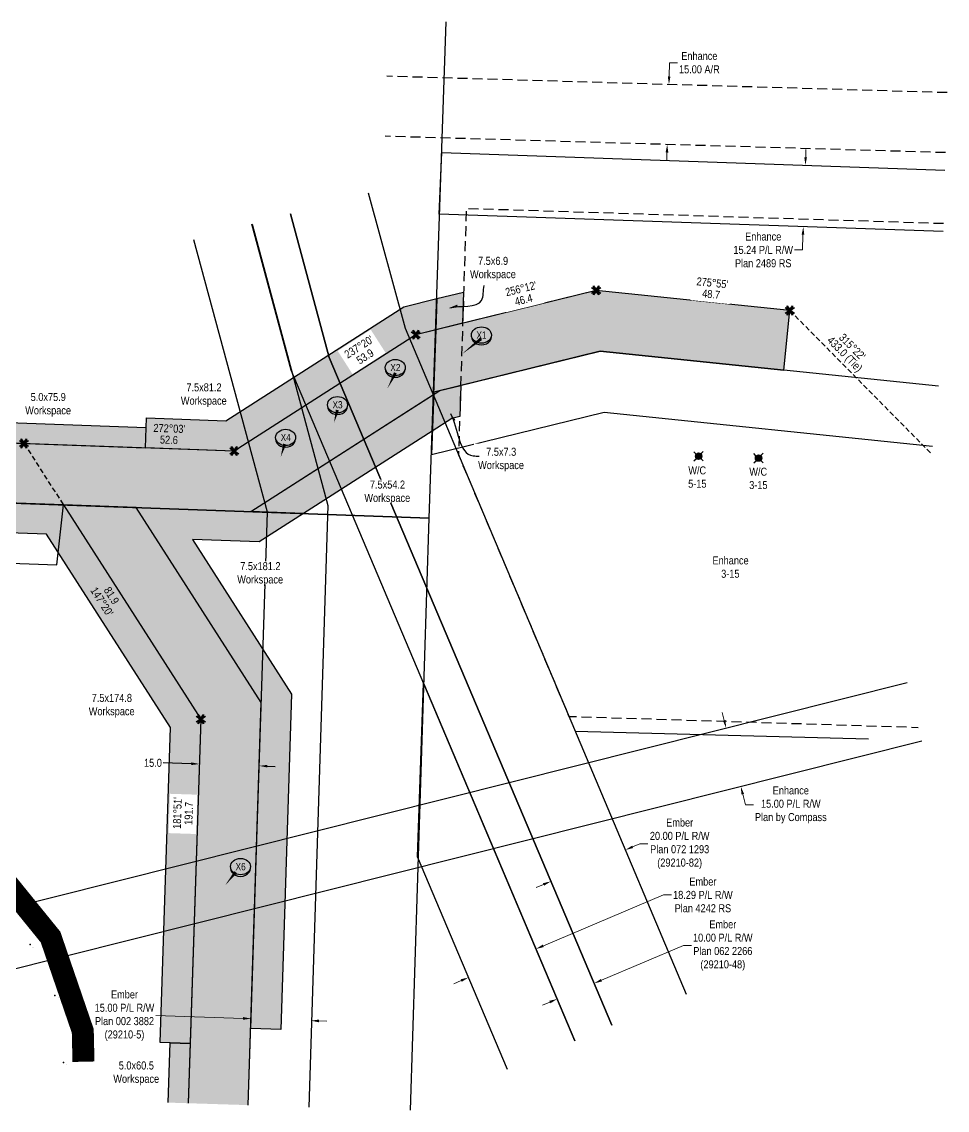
# Model space of a CAD drawing. Extents: x 337432 to 345408, y 5808486 to 5816348.
# Drawn here: x 341491 to 342647, y 5810648 to 5812008 of the extents above; entities that cross this region are included whole.
import ezdxf
from ezdxf.enums import TextEntityAlignment as Align

# ---------------------------------------------------------------- set-up
doc = ezdxf.new("R2010")
doc.units = 0
doc.header["$LTSCALE"] = 5
doc.header["$PDSIZE"] = 0.5
for name, pattern in [('foc-ACCESSROAD', [3.75, 2.5, -1.25]), ('foc-TIELINE', [1.875, 1.25, -0.625]), ('foc-TRAV', [1.875, 1.25, -0.625])]:
    doc.linetypes.add(name, pattern=pattern)
doc.layers.get('Defpoints').update_dxf_attribs({"color": 9})
for name, color, linetype in [('AS-ROADS', 254, 'Continuous'), ('C-AR', 13, 'foc-ACCESSROAD'), ('C-RW', 13, 'Continuous'), ('C-WS', 13, 'foc-ACCESSROAD'), ('F-RW', 190, 'Continuous'), ('L-BD', 7, 'Continuous'), ('L-BD1', 253, 'Continuous'), ('L-MON', 1, 'Continuous'), ('L-TIE', 7, 'foc-TIELINE'), ('L-TITLEDB', 4, 'Continuous'), ('P-CROSSINGS', 250, 'Continuous'), ('P-IOP1', 10, 'Continuous'), ('P-IOP1-H', 21, 'Continuous'), ('P-IOP2', 10, 'Continuous'), ('P-IOP2-H', 21, 'Continuous'), ('P-IOP3', 10, 'Continuous'), ('P-IOP3-H', 21, 'Continuous'), ('P-LTO1', 14, 'Continuous'), ('P-LTO2', 14, 'Continuous'), ('P-LTO3', 14, 'Continuous'), ('P-PROPOSED', 10, 'Continuous'), ('P-PROPOSED-H', 21, 'Continuous'), ('P-TEMP-H1', 41, 'Continuous'), ('P-TEMP-H2', 41, 'Continuous'), ('P-TEMP-H3', 41, 'Continuous'), ('P-TEMP_WORKSPACE1', 46, 'Continuous'), ('P-TEMP_WORKSPACE2', 46, 'Continuous'), ('P-TEMP_WORKSPACE3', 46, 'Continuous'), ('P-TRAV', 4, 'foc-TRAV'), ('P-TXT', 4, 'Continuous')]:
    doc.layers.add(name, color=color, linetype=linetype)
for name, color, linetype, lineweight in [('C-AR-T', 13, 'Continuous', 9), ('C-RW-T', 13, 'Continuous', 9), ('F-RW-T', 190, 'Continuous', 9), ('P-TEMP-T1', 46, 'Continuous', 18), ('P-TEMP-T2', 46, 'Continuous', 18), ('P-TEMP-T3', 46, 'Continuous', 18)]:
    doc.layers.add(name, color=color, linetype=linetype, lineweight=lineweight)
for name, color, linetype, plot in [('Z-DESCRIPTION-1409-18', 21, 'Continuous', False), ('Z-ELEVATION-1409-18', 21, 'Continuous', False), ('Z-MSPOINT-1409-18', 21, 'Continuous', False), ('Z-POINTNUMBER-1409-18', 21, 'Continuous', False)]:
    doc.layers.add(name, color=color, linetype=linetype, plot=plot)
doc.styles.add('100L', font='', dxfattribs={"height": 11})
doc.styles.add('80CG', font='', dxfattribs={"height": 10})
doc.styles.add('80L', font='', dxfattribs={"height": 10})
doc.styles.add('Crossing', font='', dxfattribs={"height": 10})
doc.styles.add('DESCRIPTION', font='', dxfattribs={"height": 2.5})
doc.styles.add('ELEVATION', font='', dxfattribs={"height": 2.5})
doc.styles.add('POINTNUMBER', font='', dxfattribs={"height": 2.5})
doc.styles.get('100L').set_extended_font_data('Arial Narrow')
doc.styles.get('80CG').set_extended_font_data('Arial Narrow')
doc.styles.get('80L').set_extended_font_data('Arial Narrow')
doc.styles.get('Crossing').set_extended_font_data('Arial Narrow')
doc.styles.get('DESCRIPTION').set_extended_font_data('Arial Narrow')
doc.styles.get('ELEVATION').set_extended_font_data('Arial Narrow')
doc.styles.get('POINTNUMBER').set_extended_font_data('Arial Narrow')
doc.dimstyles.new('Compass 5 000', dxfattribs={"dimscale": 5, "dimtxt": 9, "dimasz": 2, "dimexe": 0.2, "dimexo": 0.0625, "dimgap": 0.5, "dimtad": 0, "dimtih": 1, "dimtoh": 1, "dimzin": 0, "dimdsep": 46, "dimtxsty": '80CG', "dimcen": 0.1, "dimse1": 1, "dimse2": 1, "dimclrd": 256, "dimclrt": 256, "dimaunit": 1, "dimadec": 4, "dimazin": 0, "dimtfac": 0.06, "dimtofl": 0, "dimtmove": 0, "dimatfit": 1, "dimfxl": 0.2, "dimtolj": 1, "dimtzin": 0, "dimlwd": -1, "dimarcsym": 0})

# ---------------------------------------------------------------- blocks, each defined once
blk = doc.blocks.new('*D261')
at = {"layer": 'Defpoints', "color": 0, "transparency": 16777216}
for p in [(341778, 5810783.1), (341852.9, 5810780.6), (341777.3, 5810762.2)]:
    blk.add_point(p, dxfattribs=at)
at = {"layer": 'F-RW-T', "transparency": 16777216}
for p, q in [((341767.3, 5810762.5), (341658.2, 5810766)), ((341862.2, 5810759.4), (341872.2, 5810759.1))]:
    blk.add_line(p, q, dxfattribs=at)
for points in [[(341767.3, 5810764.2), (341767.2, 5810760.8), (341777.3, 5810762.2)], [(341862.3, 5810761.1), (341862.2, 5810757.7), (341852.2, 5810759.7)]]:
    blk.add_solid(points, dxfattribs=at)
at = {"layer": 'F-RW-T', "transparency": 16777216, "insert": (341619.1, 5810766), "char_height": 10, "attachment_point": 5, "style": '80CG'}
blk.add_mtext('\\A1;Ember\\P15.00 P/L R/W\\PPlan 002 3882\\P(29210-5)', dxfattribs=at)
blk = doc.blocks.new('*D262')
at = {"layer": 'Defpoints', "color": 0, "transparency": 16777216}
for p in [(342133.4, 5810849.3), (342154.8, 5810798.6), (342070.6, 5810763)]:
    blk.add_point(p, dxfattribs=at)
at = {"layer": 'F-RW-T', "transparency": 16777216}
for p, q in [((342142.6, 5810853.2), (342292.9, 5810916.8)), ((342292.9, 5810916.8), (342302.9, 5810916.8)), ((342040, 5810809.8), (342030.8, 5810805.9))]:
    blk.add_line(p, q, dxfattribs=at)
for points in [[(342141.9, 5810854.8), (342143.2, 5810851.7), (342133.4, 5810849.3)], [(342039.3, 5810811.4), (342040.6, 5810808.3), (342049.2, 5810813.7)]]:
    blk.add_solid(points, dxfattribs=at)
at = {"layer": 'F-RW-T', "transparency": 16777216, "insert": (342342, 5810916.8), "char_height": 10, "attachment_point": 5, "style": '80CG', "bg_fill": 3, "box_fill_scale": 1.1, "bg_fill_color": 256, "bg_fill_true_color": 13158600, "bg_fill_transparency": 0}
blk.add_mtext('\\A1;Ember\\P18.29 P/L R/W\\PPlan 4242 RS', dxfattribs=at)
blk = doc.blocks.new('WC')
at = {"layer": 'L-MON'}
h = blk.add_hatch(color=255, dxfattribs=at)
h.dxf.hatch_style = 1
edge = h.paths.add_edge_path()
edge.add_arc((0, 0), 0.9, 0, 360)
at = {"layer": 'L-MON', "color": 240, "flags": 128}
for points in [[(-0.62, 0.5), (-1.23, 1.12)], [(0.52, 0.61), (1.13, 1.21)], [(-1.18, -1.18), (-0.56, -0.57)], [(1.16, -1.18), (0.56, -0.57)]]:
    blk.add_lwpolyline(points, dxfattribs=at)
at = {"layer": 'L-MON', "color": 240}
for radius in [0.8, 0.373]:
    blk.add_circle((0, 0), radius, dxfattribs=at)
blk = doc.blocks.new('TEMP')
h = blk.add_hatch(color=255)
h.dxf.hatch_style = 1
h.paths.add_polyline_path([(0, 0.25), (-0.67, 1.15), (-0.67, 0.67), (-1.15, 0.67), (-0.25, 0), (-1.15, -0.67), (-0.67, -0.67), (-0.67, -1.15), (0, -0.25), (0.67, -1.15), (0.67, -0.67), (1.15, -0.67), (0.25, 0), (1.15, 0.67), (0.67, 0.67), (0.67, 1.15)])
h.paths.add_polyline_path([(0.57, 0.85), (0.57, 0.57), (0.85, 0.57), (0.08, 0), (0.85, -0.57), (0.57, -0.57), (0.57, -0.85), (0, -0.08), (-0.57, -0.85), (-0.57, -0.57), (-0.85, -0.57), (-0.08, 0), (-0.85, 0.57), (-0.57, 0.57), (-0.57, 0.85), (0, 0.08)], flags=16)
h = blk.add_hatch(color=1)
h.dxf.hatch_style = 1
h.paths.add_polyline_path([(0, 0.08), (-0.57, 0.85), (-0.57, 0.57), (-0.85, 0.57), (-0.08, 0), (-0.85, -0.57), (-0.57, -0.57), (-0.57, -0.85), (0, -0.08), (0.57, -0.85), (0.57, -0.57), (0.85, -0.57), (0.08, 0), (0.85, 0.57), (0.57, 0.57), (0.57, 0.85)])
at = {"color": 1}
for p, q in [((-0.08, 0), (0.08, 0)), ((0, 0.08), (0, -0.08))]:
    blk.add_line(p, q, dxfattribs=at)
at = {"color": 255, "flags": 128}
blk.add_lwpolyline([(-0.25, 0), (-1.15, 0.67), (-0.67, 0.67), (-0.67, 1.15), (0, 0.25), (0.67, 1.15), (0.67, 0.67), (1.15, 0.67), (0.25, 0), (1.15, -0.67), (0.67, -0.67), (0.67, -1.15), (0, -0.25), (-0.67, -1.15), (-0.67, -0.67), (-1.15, -0.67)], close=True, dxfattribs=at)
at = {"color": 1, "flags": 128}
blk.add_lwpolyline([(-0.08, 0), (-0.85, 0.57), (-0.57, 0.57), (-0.57, 0.85), (0, 0.08), (0.57, 0.85), (0.57, 0.57), (0.85, 0.57), (0.08, 0), (0.85, -0.57), (0.57, -0.57), (0.57, -0.85), (0, -0.08), (-0.57, -0.85), (-0.57, -0.57), (-0.85, -0.57)], close=True, dxfattribs=at)
blk = doc.blocks.new('*D264')
at = {"layer": 'Defpoints', "color": 0, "transparency": 16777216}
for p in [(341712.6, 5811080.5), (341710.6, 5811019), (341785.5, 5811016.6)]:
    blk.add_point(p, dxfattribs=at)
at = {"layer": 'P-TXT', "transparency": 16777216}
for p, q in [((341702.6, 5811080.8), (341667.4, 5811081.9)), ((341797.5, 5811077.7), (341807.5, 5811077.4))]:
    blk.add_line(p, q, dxfattribs=at)
for points in [[(341702.7, 5811082.5), (341702.6, 5811079.1), (341712.6, 5811080.5)], [(341797.6, 5811079.4), (341797.5, 5811076.1), (341787.5, 5811078.1)]]:
    blk.add_solid(points, dxfattribs=at)
at = {"layer": 'P-TXT', "transparency": 16777216, "insert": (341654.7, 5811081.9), "char_height": 10, "attachment_point": 5, "style": '80CG', "bg_fill": 3, "box_fill_scale": 1.1, "bg_fill_color": 256, "bg_fill_true_color": 13158600, "bg_fill_transparency": 0}
blk.add_mtext('\\A1;15.0', dxfattribs=at)
blk = doc.blocks.new('xing2')
h = blk.add_hatch(color=50)
h.dxf.hatch_style = 1
edge = h.paths.add_edge_path()
edge.add_ellipse((0, 0), major_axis=(-12.5, 0), ratio=0.816297, start_angle=0, end_angle=360)
h = blk.add_hatch(color=250)
h.dxf.hatch_style = 1
edge = h.paths.add_edge_path()
edge.add_ellipse((0, -2), major_axis=(-12.5, 0), ratio=0.816297, start_angle=0, end_angle=180)
edge.add_line((12.5, -2), (12.5, 0))
edge.add_ellipse((0, 0), major_axis=(-12.5, 0), ratio=0.816297, start_angle=0, end_angle=180, ccw=False)
edge.add_line((-12.5, 0), (-12.5, -2))
at = {"color": 250}
blk.add_ellipse((0, 0), major_axis=(-12.5, 0), ratio=0.816297, dxfattribs=at)
blk.add_ellipse((0, -2), major_axis=(-12.5, 0), ratio=0.816297, start_param=0, end_param=3.141593, dxfattribs=at)
at = {"color": 250, "style": 'Crossing'}
blk.add_attdef('CROSSING', text='', height=9, dxfattribs=at).set_placement((0.1, 0), align=Align.MIDDLE_CENTER)
at = {"color": 250, "style": 'Crossing', "flags": 1}
for tag, p in [('OWNER', (0.1, -12.5)), ('DESCRIPTION', (0.1, -25.8)), ('LOCATION', (0.1, -39.3)), ('DWG_REF', (0.1, -52.8))]:
    blk.add_attdef(tag, text='', height=9, dxfattribs=at).set_placement(p, align=Align.MIDDLE_CENTER)
blk = doc.blocks.new('*D265')
at = {"layer": 'Defpoints', "color": 0, "transparency": 16777216}
for p in [(342245, 5810973), (342258.6, 5810940.7), (342165.7, 5810901.5)]:
    blk.add_point(p, dxfattribs=at)
at = {"layer": 'F-RW-T', "transparency": 16777216}
for p, q in [((342254.2, 5810976.9), (342263.4, 5810980.8)), ((342263.4, 5810980.8), (342273.4, 5810980.8)), ((342142.9, 5810929.9), (342133.7, 5810926.1))]:
    blk.add_line(p, q, dxfattribs=at)
for points in [[(342253.6, 5810978.4), (342254.8, 5810975.4), (342245, 5810973)], [(342142.2, 5810931.5), (342143.5, 5810928.4), (342152.1, 5810933.8)]]:
    blk.add_solid(points, dxfattribs=at)
at = {"layer": 'F-RW-T', "transparency": 16777216, "insert": (342313, 5810980.8), "char_height": 10, "attachment_point": 5, "style": '80CG'}
blk.add_mtext('\\A1;Ember\\P20.00 P/L R/W\\PPlan 072 1293\\P(29210-82)', dxfattribs=at)
blk = doc.blocks.new('*D266')
at = {"layer": 'Defpoints', "color": 0, "transparency": 16777216}
for p in [(342206, 5810806.3), (342206.7, 5810804.8), (342160.6, 5810785.3)]:
    blk.add_point(p, dxfattribs=at)
at = {"layer": 'F-RW-T', "transparency": 16777216}
for p, q in [((342215.2, 5810810.2), (342317.8, 5810853.6)), ((342317.8, 5810853.6), (342327.8, 5810853.6)), ((342150.7, 5810782.9), (342141.5, 5810779))]:
    blk.add_line(p, q, dxfattribs=at)
for points in [[(342214.6, 5810811.8), (342215.9, 5810808.7), (342206, 5810806.3)], [(342150.1, 5810784.5), (342151.4, 5810781.4), (342159.9, 5810786.8)]]:
    blk.add_solid(points, dxfattribs=at)
at = {"layer": 'F-RW-T', "transparency": 16777216, "insert": (342366.9, 5810853.6), "char_height": 10, "attachment_point": 5, "style": '80CG'}
blk.add_mtext('\\A1;Ember\\P10.00 P/L R/W\\PPlan 062 2266\\P(29210-48)', dxfattribs=at)
blk = doc.blocks.new('*D270')
at = {"layer": 'C-RW-T', "transparency": 16777216}
for p, q in [((342368.7, 5811135), (342366.2, 5811144.7)), ((342391.8, 5811042.8), (342395.2, 5811029.3)), ((342395.2, 5811029.3), (342405.2, 5811029.3))]:
    blk.add_line(p, q, dxfattribs=at)
for points in [[(342370.3, 5811135.4), (342367.1, 5811134.5), (342371.1, 5811125.3)], [(342393.4, 5811043.2), (342390.2, 5811042.4), (342389.4, 5811052.5)]]:
    blk.add_solid(points, dxfattribs=at)
at = {"layer": 'Defpoints', "color": 0, "transparency": 16777216}
for p in [(342389.8, 5811129.9), (342408, 5811057.2), (342389.4, 5811052.5)]:
    blk.add_point(p, dxfattribs=at)
at = {"layer": 'C-RW-T', "transparency": 16777216, "insert": (342451.9, 5811029.3), "char_height": 10, "attachment_point": 5, "style": '80CG'}
blk.add_mtext('\\A1;Enhance\\P15.00 P/L R/W\\PPlan by Compass', dxfattribs=at)
blk = doc.blocks.new('*D272')
at = {"layer": 'C-RW-T', "transparency": 16777216}
for p, q in [((342470.5, 5811838.6), (342470.8, 5811848.6)), ((342467.1, 5811741.8), (342466.5, 5811722.9)), ((342466.5, 5811722.9), (342456.5, 5811722.9))]:
    blk.add_line(p, q, dxfattribs=at)
for points in [[(342468.8, 5811838.7), (342472.1, 5811838.5), (342470.1, 5811828.6)], [(342465.4, 5811741.9), (342468.8, 5811741.8), (342467.5, 5811751.8)]]:
    blk.add_solid(points, dxfattribs=at)
at = {"layer": 'Defpoints', "color": 0, "transparency": 16777216}
for p in [(342440.3, 5811829.6), (342437.7, 5811752.8), (342467.5, 5811751.8)]:
    blk.add_point(p, dxfattribs=at)
at = {"layer": 'C-RW-T', "transparency": 16777216, "insert": (342417.4, 5811722.9), "char_height": 10, "attachment_point": 5, "style": '80CG'}
blk.add_mtext('\\A1;Enhance\\P15.24 P/L R/W\\PPlan 2489 RS', dxfattribs=at)
blk = doc.blocks.new('*D273')
at = {"layer": 'C-AR-T', "transparency": 16777216}
for p, q in [((342299.9, 5811939.6), (342300.4, 5811956.9)), ((342300.4, 5811956.9), (342310.4, 5811956.9)), ((342297.1, 5811844.6), (342296.8, 5811834.7))]:
    blk.add_line(p, q, dxfattribs=at)
for points in [[(342298.2, 5811939.7), (342301.5, 5811939.6), (342299.6, 5811929.6)], [(342295.4, 5811844.7), (342298.8, 5811844.6), (342297.4, 5811854.6)]]:
    blk.add_solid(points, dxfattribs=at)
at = {"layer": 'Defpoints', "color": 0, "transparency": 16777216}
for p in [(342272.7, 5811930.4), (342270.5, 5811855.4), (342297.4, 5811854.6)]:
    blk.add_point(p, dxfattribs=at)
at = {"layer": 'C-AR-T', "transparency": 16777216, "insert": (342337.6, 5811956.9), "char_height": 10, "attachment_point": 5, "style": '80CG'}
blk.add_mtext('\\A1;Enhance\\P15.00 A/R', dxfattribs=at)

msp = doc.modelspace()

# ---------------------------------------------------------------- hatches: boundary and pattern name
at = {"layer": 'P-IOP1-H'}
h = msp.add_hatch(color=256, dxfattribs=at)
h.dxf.hatch_style = 1
h.paths.add_polyline_path([(342005.283, 5811542.113), (342013.07, 5811547.105), (342213.804, 5811596.417), (342442.996, 5811572.635), (342450.735, 5811647.219), (342208.575, 5811672.346), (342008.048, 5811623.084)])
at = {"layer": 'P-IOP2-H'}
h = msp.add_hatch(color=256, dxfattribs=at)
h.dxf.hatch_style = 1
h.paths.add_polyline_path([(341633.875, 5811400.98), (341777.076, 5811395.837), (342005.283, 5811542.113), (342008.048, 5811623.084), (341983.089, 5811616.953), (341756.344, 5811471.614), (340874.604, 5811503.276), (340876.089, 5811428.191)])
at = {"layer": 'P-IOP3-H'}
h = msp.add_hatch(color=256, dxfattribs=at)
h.dxf.hatch_style = 1
h.paths.add_polyline_path([(341698.893, 5810656.513), (341773.841, 5810654.156), (341790.118, 5811157.223), (341633.875, 5811400.98), (341542.712, 5811404.253), (341714.417, 5811136.373)])
at = {"layer": 'P-PROPOSED-H'}
h = msp.add_hatch(color=256, dxfattribs=at)
h.dxf.hatch_style = 1
h.paths.add_polyline_path([(341698.893, 5810656.513), (341773.841, 5810654.156), (341790.118, 5811157.223), (341633.875, 5811400.98), (341777.076, 5811395.837), (342013.07, 5811547.105), (342213.804, 5811596.417), (342442.996, 5811572.635), (342450.735, 5811647.219), (342208.575, 5811672.346), (341983.089, 5811616.953), (341756.344, 5811471.614), (340874.604, 5811503.276), (340876.089, 5811428.191), (341542.712, 5811404.253), (341714.417, 5811136.373)])
at = {"layer": 'P-TEMP-H1'}
h = msp.add_hatch(color=256, dxfattribs=at)
h.dxf.hatch_style = 1
h.paths.add_polyline_path([(342009.377, 5811662.017), (342042.978, 5811670.272), (342041.755, 5811631.365), (342008.048, 5811623.084)])
h = msp.add_hatch(color=256, dxfattribs=at)
h.dxf.hatch_style = 1
h.paths.add_polyline_path([(342005.283, 5811542.113), (342013.07, 5811547.105), (342039.309, 5811553.55), (342038.085, 5811514.643), (342028.061, 5811512.181), (342003.728, 5811496.584)])
at = {"layer": 'P-TEMP-H2'}
h = msp.add_hatch(color=256, dxfattribs=at)
h.dxf.hatch_style = 1
h.paths.add_polyline_path([(342008.048, 5811623.084), (341983.089, 5811616.953), (341756.344, 5811471.614), (341645.465, 5811475.595), (341646.81, 5811513.063), (341745.978, 5811509.502), (341968.099, 5811651.877), (342009.377, 5811662.017)])
h = msp.add_hatch(color=256, dxfattribs=at)
h.dxf.hatch_style = 1
h.paths.add_polyline_path([(342003.728, 5811496.584), (341842.866, 5811393.475), (341777.076, 5811395.837), (342005.283, 5811542.113)])
h = msp.add_hatch(color=256, dxfattribs=at)
h.dxf.hatch_style = 1
h.paths.add_polyline_path([(341266.477, 5811489.205), (341645.465, 5811475.595), (341646.362, 5811500.574), (341267.374, 5811514.183)])
at = {"layer": 'P-TEMP-H3'}
h = msp.add_hatch(color=256, dxfattribs=at)
h.dxf.hatch_style = 1
h.paths.add_polyline_path([(341663.826, 5810732.288), (341676.568, 5811125.946), (341521.744, 5811367.49), (341391.496, 5811372.167), (341392.841, 5811409.635), (341542.712, 5811404.253), (341714.417, 5811136.373), (341701.298, 5810731.075)])
h = msp.add_hatch(color=256, dxfattribs=at)
h.dxf.hatch_style = 1
h.paths.add_polyline_path([(341842.866, 5811393.475), (341787.442, 5811357.949), (341704.071, 5811360.943), (341827.967, 5811167.651), (341814.417, 5810748.859), (341776.945, 5810750.072), (341790.118, 5811157.223), (341633.875, 5811400.98)])
h = msp.add_hatch(color=256, dxfattribs=at)
h.dxf.hatch_style = 1
h.paths.add_polyline_path([(341673.905, 5810657.299), (341698.887, 5810656.513), (341701.298, 5810731.075), (341676.317, 5810731.883)])

# ---------------------------------------------------------------- linework, layer by layer
at = {"layer": 'AS-ROADS', "const_width": 27.5, "flags": 128}
msp.add_lwpolyline([(340598.251, 5811546.413), (340770.099, 5811540.177), (340859.339, 5811521.592), (340982.764, 5811453.512), (341103.644, 5811334.517), (341261.629, 5811165.832), (341434.059, 5810978.357), (341526.709, 5810864.167), (341566.984, 5810746.802), (341567.86, 5810708.406)], dxfattribs=at)
at = {"layer": 'C-AR', "flags": 128}
for points in [[(342647.395, 5811919.458), (341947.048, 5811939.906)], [(342645.206, 5811844.489), (341944.859, 5811864.938)]]:
    msp.add_lwpolyline(points, dxfattribs=at)
at = {"layer": 'C-RW', "flags": 128}
for points in [[(342642.323, 5811745.757), (342012.304, 5811767.587), (342015.664, 5811844.512), (342644.564, 5811822.485)], [(342636.682, 5811552.538), (342213.804, 5811596.417), (342005.549, 5811545.257), (342002.934, 5811467.282), (342218.434, 5811520.107), (342628.905, 5811477.595)], [(342597.271, 5811182.047), (341361.57, 5810871.75)], [(342597.271, 5811182.047), (341361.57, 5810871.75)], [(341379.833, 5810799.024), (342615.533, 5811109.321)], [(341379.833, 5810799.024), (342615.533, 5811109.321)]]:
    msp.add_lwpolyline(points, dxfattribs=at)
msp.add_lwpolyline([(341542.712, 5811404.253), (340876.089, 5811428.191), (340877.575, 5811353.089), (341534.623, 5811329.495)], close=True, dxfattribs=at)
at = {"layer": 'C-WS', "flags": 128}
msp.add_lwpolyline([(342642.615, 5811755.738), (342046.255, 5811774.488), (342036.585, 5811466.912), (342174.522, 5811140.016), (342611.274, 5811126.284)], dxfattribs=at)
at = {"layer": 'F-RW', "flags": 128}
for points in [[(341923.664, 5811794.37), (341969.829, 5811625.117), (342320.943, 5810793.015)], [(341826.409, 5811768.142), (341875.049, 5811588.492), (342228.202, 5810753.882)], [(342228.202, 5810753.882), (341875.049, 5811588.492), (341826.409, 5811768.142)], [(342182.089, 5810734.424), (341827.639, 5811572.807), (341778.178, 5811755.135)], [(341778.618, 5811755.254), (341873.179, 5811403.687), (341849.534, 5810651.776)], [(341773.774, 5810654.158), (341797.844, 5811395.012), (341705.976, 5811735.663)], [(342097.781, 5810698.849), (341985.354, 5810964.602), (341992.889, 5811181.457), (342181.999, 5810734.386)]]:
    msp.add_lwpolyline(points, dxfattribs=at)
at = {"layer": 'L-BD', "color": 5, "flags": 128}
msp.add_lwpolyline([(342182.393, 5811121.362), (342549.184, 5811111.887)], dxfattribs=at)
at = {"layer": 'L-TIE'}
msp.add_line((342450.735, 5811647.219), (342627.853, 5811467.763), dxfattribs=at)
at = {"layer": 'L-TITLEDB', "flags": 128}
for points in [[(340862.075, 5811701.309), (340851.974, 5811429.057), (342000.014, 5811387.832), (342021.195, 5812008.044)], [(341976.742, 5810647.776), (342000.014, 5811387.832), (340851.974, 5811429.057), (340862.075, 5811701.309)]]:
    msp.add_lwpolyline(points, dxfattribs=at)
at = {"layer": 'P-CROSSINGS', "flags": 128}
for points in [[(342040.532, 5811592.458, 0, 3.998, 0), (342064.874, 5811611.936, 1.999, 1.999, 0)], [(341881.04, 5811507.009, 0, 3.998, 0), (341885.166, 5811522.833, 1.999, 1.999, 0)], [(341814.407, 5811464.299, 0, 3.998, 0), (341819.395, 5811480.289, 1.999, 1.999, 0)], [(341745.227, 5810929.212, 0, 3.998, 0), (341758.122, 5810945.325, 1.999, 1.999, 0)]]:
    msp.add_lwpolyline(points, format="xyseb", dxfattribs=at)
at = {"layer": 'P-IOP1'}
msp.add_lwpolyline([(342005.283, 5811542.113), (342013.07, 5811547.105), (342213.804, 5811596.417), (342442.996, 5811572.635), (342450.735, 5811647.219), (342208.575, 5811672.346), (342008.048, 5811623.084)], close=True, dxfattribs=at)
at = {"layer": 'P-LTO1'}
msp.add_lwpolyline([(342005.283, 5811542.113), (342013.07, 5811547.105), (342213.804, 5811596.417), (342442.996, 5811572.635), (342450.735, 5811647.219), (342208.575, 5811672.346), (342008.048, 5811623.084)], close=True, dxfattribs=at)
at = {"layer": 'P-LTO2'}
msp.add_lwpolyline([(341633.875, 5811400.98), (341777.076, 5811395.837), (342005.283, 5811542.113), (342008.048, 5811623.084), (341983.089, 5811616.953), (341756.344, 5811471.614), (340874.604, 5811503.276), (340876.089, 5811428.191), (341633.875, 5811400.98)], close=True, dxfattribs=at)
at = {"layer": 'P-LTO3'}
msp.add_lwpolyline([(341773.841, 5810654.156), (341790.118, 5811157.223), (341633.875, 5811400.98), (341542.712, 5811404.253), (341714.417, 5811136.373), (341698.893, 5810656.513)], dxfattribs=at)
at = {"layer": 'P-TEMP_WORKSPACE1'}
for points in [[(342009.377, 5811662.017), (342042.978, 5811670.272), (342041.755, 5811631.365), (342008.048, 5811623.084)], [(342005.283, 5811542.113), (342013.07, 5811547.105), (342039.309, 5811553.55), (342038.085, 5811514.643), (342028.061, 5811512.181), (342003.728, 5811496.584)]]:
    msp.add_lwpolyline(points, close=True, dxfattribs=at)
at = {"layer": 'P-TEMP_WORKSPACE2'}
for points in [[(342008.048, 5811623.084), (341983.089, 5811616.953), (341756.344, 5811471.614), (341645.465, 5811475.595), (341646.81, 5811513.063), (341745.978, 5811509.502), (341968.099, 5811651.877), (342009.377, 5811662.017)], [(342003.728, 5811496.584), (341842.866, 5811393.475), (341777.076, 5811395.837), (342005.283, 5811542.113)], [(341266.477, 5811489.205), (341645.465, 5811475.595), (341646.362, 5811500.574), (341267.374, 5811514.183)]]:
    msp.add_lwpolyline(points, close=True, dxfattribs=at)
at = {"layer": 'P-TEMP_WORKSPACE3'}
for points in [[(341663.826, 5810732.288), (341676.568, 5811125.946), (341521.744, 5811367.49), (341391.496, 5811372.167), (341392.841, 5811409.635), (341542.712, 5811404.253), (341714.417, 5811136.373), (341701.298, 5810731.075)], [(341842.866, 5811393.475), (341787.442, 5811357.949), (341704.071, 5811360.943), (341827.967, 5811167.651), (341814.417, 5810748.859), (341776.945, 5810750.072), (341790.118, 5811157.223), (341633.875, 5811400.98), (341842.866, 5811393.475)]]:
    msp.add_lwpolyline(points, close=True, dxfattribs=at)
msp.add_lwpolyline([(341673.905, 5810657.299), (341676.317, 5810731.883), (341701.298, 5810731.075), (341698.887, 5810656.513)], dxfattribs=at)
at = {"layer": 'P-TRAV', "flags": 128}
msp.add_lwpolyline([(341493.485, 5811481.053), (341542.712, 5811404.253)], dxfattribs=at)
at = {"layer": 'Z-MSPOINT-1409-18'}
for p in [(341523.777, 5810867.834, 4555.5), (341501.262, 5810854.862, 4555.43), (341532.124, 5810791.357, 4554.349), (341564.061, 5810750.443, 4552.979), (341542.887, 5810707.393, 4552.458)]:
    msp.add_point(p, dxfattribs=at)

# ---------------------------------------------------------------- block references
at = {"layer": 'L-MON', "color": 5, "xscale": 4.998911300000001, "yscale": 4.998911300000001, "zscale": 4.998911300000001}
for p in [(342208.575, 5811672.346), (342450.735, 5811647.219), (341983.089, 5811616.953), (341493.485, 5811481.053), (341756.344, 5811471.614), (341714.417, 5811136.373)]:
    msp.add_blockref('TEMP', p, dxfattribs=at)
at = {"layer": 'P-CROSSINGS', "xscale": 0.99978226, "yscale": 0.99978226, "zscale": 0.99978226}
for p, values in [((342065.228, 5811616.494), {'CROSSING': 'X1'}), ((341885.337, 5811529.404), {'CROSSING': 'X3'}), ((341820.514, 5811488.513), {'CROSSING': 'X4'}), ((341764.155, 5810952.204), {'CROSSING': 'X6'})]:
    msp.add_blockref('xing2', p, dxfattribs=at).add_auto_attribs(values)

# ---------------------------------------------------------------- texts
at = {"layer": 'L-BD1', "style": '80L'}
for s, height, rotation, p in [('433.0 (Tie)', 9.99782, 314.6244, (342518.674, 5811591.904)), ("315°22'", 9.9978, 314.6244, (342528.814, 5811601.911)), ("272°03'", 9.9978, 357.9434, (341675.149, 5811499.863)), ('52.6', 9.9978, 357.9434, (341674.638, 5811485.625)), ("147°20'", 9.9978, 302.659, (341590.901, 5811283.346)), ('81.9', 9.9978, 302.659, (341602.896, 5811291.034))]:
    msp.add_text(s, height=height, rotation=rotation, dxfattribs=at).set_placement(p, align=Align.MIDDLE)
at = {"layer": 'Z-DESCRIPTION-1409-18', "style": 'DESCRIPTION'}
for s, height, p in [('RD-CL2 HGGR 5.5M', 0.19996, (341526.709, 5810864.167)), ('BUSHLINE12', 0.2, (341504.199, 5810851.197)), ('BUSHLINE12', 0.2, (341535.054, 5810787.707)), ('RD-CL2 HGGR 5.5M', 0.19996, (341566.984, 5810746.802)), ('BUSHLINE12', 0.2, (341545.814, 5810703.762))]:
    msp.add_text(s, height=height, rotation=23.999999, dxfattribs=at).set_placement(p)
at = {"layer": 'Z-ELEVATION-1409-18', "style": 'ELEVATION'}
for s, p in [('910.690', (341523.777, 5810867.834)), ('910.676', (341501.262, 5810854.862)), ('910.460', (341532.124, 5810791.357)), ('910.186', (341564.061, 5810750.443)), ('910.082', (341542.887, 5810707.393))]:
    msp.add_text(s, height=0.2, rotation=44.999991, dxfattribs=at).set_placement(p)
at = {"layer": 'Z-POINTNUMBER-1409-18', "style": 'POINTNUMBER'}
for s, p in [('703', (341523.777, 5810867.834)), ('690', (341501.262, 5810854.862)), ('689', (341532.124, 5810791.357)), ('702', (341564.061, 5810750.443)), ('688', (341542.887, 5810707.393))]:
    msp.add_text(s, height=0.2, dxfattribs=at).set_placement(p)

# ---------------------------------------------------------------- dimensions: what is measured, and where the dimension line sits
at = {"layer": 'C-AR-T', "color": 5}
dim = msp.add_linear_dim(base=(342297.38, 5811854.645), p1=(342272.727, 5811930.397), p2=(342270.539, 5811855.429), angle=268.327564, text='Enhance\\P15.00 A/R', dimstyle='Compass 5 000', dxfattribs=at)
dim.commit()
dim.dimension.update_dxf_attribs({"geometry": '*D273', "text_midpoint": (342337.648, 5811956.912), "dimtype": 161})
at = {"layer": 'C-RW-T', "color": 5}
dim = msp.add_linear_dim(base=(342389.372, 5811052.53), p1=(342389.774, 5811129.942), p2=(342408.036, 5811057.217), angle=284.096119, text='Enhance\\P15.00 P/L R/W\\PPlan by Compass', dimstyle='Compass 5 000', dxfattribs=at)
dim.commit()
dim.dimension.update_dxf_attribs({"geometry": '*D270', "text_midpoint": (342451.922, 5811029.349), "dimtype": 161})

# ---------------------------------------------------------------- next in the draw order: texts
at = {"layer": 'P-TEMP-T1', "char_height": 9.99782, "attachment_point": 1, "style": '100L', "bg_fill": 3, "box_fill_scale": 1.1, "bg_fill_color": 256, "bg_fill_transparency": 0}
for s, insert in [('\\pi10.17739;7.5x6.9\\P\\pi0.12842;Workspace', (342050.827, 5811714.281)), ('\\pi7.03687;7.5x54.2\\P\\pi0.12842;Workspace', (341918.799, 5811434.706))]:
    msp.add_mtext_dynamic_manual_height_columns(s, width=56.88843, gutter_width=274.94, heights=[0], dxfattribs=dict(at, insert=insert))
at = {"layer": 'P-TEMP-T1', "insert": (342060.981, 5811475.69), "char_height": 9.99782, "attachment_point": 1, "style": '100L', "bg_fill": 2}
msp.add_mtext_dynamic_manual_height_columns('\\pi10.19103;7.5x7.3\\P\\pi0.12842;Workspace', width=56.88843, gutter_width=274.94, heights=[0], dxfattribs=at)
at = {"layer": 'P-TEMP-T2', "char_height": 9.99782, "attachment_point": 1, "style": '100L', "bg_fill": 3, "box_fill_scale": 1.1, "bg_fill_color": 256, "bg_fill_transparency": 0}
for s, insert in [('\\pi7.03687;7.5x81.2\\P\\pi0.12842;Workspace', (341689.463, 5811556.153)), ('\\pi6.95844;5.0x75.9\\P\\pi0.12842;Workspace', (341494.89, 5811544.086))]:
    msp.add_mtext_dynamic_manual_height_columns(s, width=56.88843, gutter_width=274.94, heights=[0], dxfattribs=dict(at, insert=insert))
at = {"layer": 'P-TEMP-T3', "char_height": 9.99782, "attachment_point": 1, "style": '100L', "bg_fill": 3, "box_fill_scale": 1.1, "bg_fill_color": 256, "bg_fill_transparency": 0}
for s, insert in [('\\pi3.85203;7.5x181.2\\P\\pi0.12842;Workspace', (341759.933, 5811332.754)), ('\\pi3.8077;7.5x174.8\\P\\pi0.12842;Workspace', (341574.332, 5811168.058)), ('\\pi6.93798;5.0x60.5\\P\\pi0.12842;Workspace', (341605.019, 5810708.732))]:
    msp.add_mtext_dynamic_manual_height_columns(s, width=56.88843, gutter_width=274.94, heights=[0], dxfattribs=dict(at, insert=insert))

# ---------------------------------------------------------------- next in the draw order: linework, layer by layer
at = {"layer": 'P-IOP2'}
msp.add_lwpolyline([(341633.875, 5811400.98), (341777.076, 5811395.837), (342005.283, 5811542.113), (342008.048, 5811623.084), (341983.089, 5811616.953), (341756.344, 5811471.614), (340874.604, 5811503.276), (340876.089, 5811428.191), (341633.875, 5811400.98)], close=True, dxfattribs=at)
at = {"layer": 'P-IOP3'}
msp.add_lwpolyline([(341773.841, 5810654.156), (341790.118, 5811157.223), (341633.875, 5811400.98), (341542.712, 5811404.253), (341714.417, 5811136.373), (341698.893, 5810656.513)], dxfattribs=at)
at = {"layer": 'P-PROPOSED'}
msp.add_lwpolyline([(341773.841, 5810654.156), (341790.118, 5811157.223), (341633.875, 5811400.98), (341777.076, 5811395.837), (342013.07, 5811547.105), (342213.804, 5811596.417), (342442.996, 5811572.635), (342450.735, 5811647.219), (342208.575, 5811672.346), (341983.089, 5811616.953), (341756.344, 5811471.614), (340874.604, 5811503.276), (340876.089, 5811428.191), (341542.712, 5811404.253), (341714.417, 5811136.373), (341698.893, 5810656.513)], dxfattribs=at)

# ---------------------------------------------------------------- next in the draw order: dimensions: what is measured, and where the dimension line sits
at = {"layer": 'F-RW-T'}
dim = msp.add_linear_dim(base=(341777.283, 5810762.175), p1=(341852.911, 5810780.646), p2=(341777.962, 5810783.081), angle=178.139133, text='Ember\\P15.00 P/L R/W\\PPlan 002 3882\\P(29210-5)', dimstyle='Compass 5 000', override={"dimtxt": 10, "dimtfill": 0}, dxfattribs=at)
dim.commit()
dim.dimension.update_dxf_attribs({"geometry": '*D261', "text_midpoint": (341619.101, 5810766.045), "dimtype": 161})

# ---------------------------------------------------------------- next in the draw order: leaders
at = {"layer": 'P-TEMP-T1', "path_type": 1}
for points in [[(342025.633, 5811650.72), (342065.416, 5811659.896), (342068.476, 5811678.249)], [(342026.671, 5811518.356), (342054.969, 5811465.541), (342062.486, 5811465.32)]]:
    msp.add_leader(points, dimstyle='Compass 5 000', override={"dimgap": 0.5, "dimtad": 0}, dxfattribs=at)

# ---------------------------------------------------------------- next in the draw order: texts
at = {"layer": 'C-RW-T', "char_height": 9.99782, "attachment_point": 1, "style": '80L', "bg_fill": 3, "box_fill_scale": 1.1, "bg_fill_color": 256, "bg_fill_transparency": 0}
for s, width, insert in [('\\pi0.45577;W/C\\P\\pi0.27845;5-15', 22.54393, (342323.328, 5811452.4)), ('\\pi0.45577;W/C\\P\\pi0.27845;3-15', 22.54393, (342399.61, 5811450.757)), ('\\pi0.50351;Enhance\\P\\pi11.41518;3-15', 44.81739, (342353.457, 5811339.902))]:
    msp.add_mtext_dynamic_manual_height_columns(s, width=width, gutter_width=249.944, heights=[0], dxfattribs=dict(at, insert=insert))
at = {"layer": 'L-BD1', "char_height": 9.99782, "width": 39.16378, "attachment_point": 1, "style": '80L', "bg_fill": 2}
for s, insert, rotation, line_spacing_factor in [("\\pi0.21025;275°55' \\P\\pi8.77251;48.7", (342334.509, 5811688.836), 354.076, 0.855), ("\\pi0.21025;256°12' \\P\\pi8.78274;46.4", (342093.947, 5811674.596), 13.802, 0.855), ("\\pi0.21025;237°20' \\P\\pi8.92255;53.9", (341892.479, 5811595.154), 32.659, 0.8571), ("\\pi0.66377;181°51'\\P\\pi6.13666;191.7 ", (341679.488, 5810998.923), 88.147, 0.855)]:
    msp.add_mtext(s, dxfattribs=dict(at, insert=insert, rotation=rotation, line_spacing_factor=line_spacing_factor))

# ---------------------------------------------------------------- next in the draw order: dimensions: what is measured, and where the dimension line sits
at = {"layer": 'F-RW-T'}
dim = msp.add_linear_dim(base=(342133.377, 5810849.338), p1=(342070.628, 5810763.034), p2=(342154.819, 5810798.647), angle=22.928593, text='Ember\\P18.29 P/L R/W\\PPlan 4242 RS', dimstyle='Compass 5 000', override={"dimtxt": 10, "dimtfill": 1}, dxfattribs=at)
dim.commit()
dim.dimension.update_dxf_attribs({"geometry": '*D262', "text_midpoint": (342341.952, 5810916.802), "dimtype": 161})

# ---------------------------------------------------------------- next in the draw order: linework, layer by layer
at = {"layer": 'P-CROSSINGS', "flags": 128}
msp.add_lwpolyline([(341947.736, 5811549.76, 0, 3.998, 0), (341957.767, 5811569.216, 1.999, 1.999, 0)], format="xyseb", dxfattribs=at)

# ---------------------------------------------------------------- next in the draw order: block references
at = {"layer": 'L-MON', "xscale": 4.998911300000001, "yscale": 4.998911300000001, "zscale": 4.998911300000001}
for p in [(342336.68, 5811465.159), (342411.626, 5811462.802)]:
    msp.add_blockref('WC', p, dxfattribs=at)
at = {"layer": 'P-CROSSINGS', "xscale": 0.99978226, "yscale": 0.99978226, "zscale": 0.99978226}
msp.add_blockref('xing2', (341957.553, 5811575.9), dxfattribs=at).add_auto_attribs({'CROSSING': 'X2'})

# ---------------------------------------------------------------- next in the draw order: dimensions: what is measured, and where the dimension line sits
at = {"layer": 'C-RW-T', "color": 5}
dim = msp.add_linear_dim(base=(342467.458, 5811751.816), p1=(342440.34, 5811829.638), p2=(342437.679, 5811752.848), angle=268.015528, text='Enhance\\P15.24 P/L R/W\\PPlan 2489 RS', dimstyle='Compass 5 000', dxfattribs=at)
dim.commit()
dim.dimension.update_dxf_attribs({"geometry": '*D272', "text_midpoint": (342417.371, 5811722.929), "dimtype": 161})
at = {"layer": 'F-RW-T', "color": 5}
for base, p1, p2, angle, text, picture, middle in [((342244.986, 5810973.025), (342165.727, 5810901.529), (342258.615, 5810940.724), 22.877814, 'Ember\\P20.00 P/L R/W\\PPlan 072 1293\\P(29210-82)', '*D265', (342312.952, 5810980.8)), ((342206.008, 5810806.334), (342160.586, 5810785.284), (342206.665, 5810804.782), 22.934964, 'Ember\\P10.00 P/L R/W\\PPlan 062 2266\\P(29210-48)', '*D266', (342366.852, 5810853.623))]:
    dim = msp.add_linear_dim(base=base, p1=p1, p2=p2, angle=angle, text=text, dimstyle='Compass 5 000', dxfattribs=at)
    dim.commit()
    dim.dimension.update_dxf_attribs({"geometry": picture, "text_midpoint": middle, "dimtype": 161})
at = {"layer": 'P-TXT'}
dim = msp.add_linear_dim(base=(341712.609, 5811080.484), p1=(341785.548, 5811016.572), p2=(341710.62, 5811018.996), angle=178.147024, text='15.0', dimstyle='Compass 5 000', override={"dimtfill": 1}, dxfattribs=at)
dim.commit()
dim.dimension.update_dxf_attribs({"geometry": '*D264', "text_midpoint": (341654.654, 5811081.946), "dimtype": 161})

doc.saveas('drawing.dxf')
